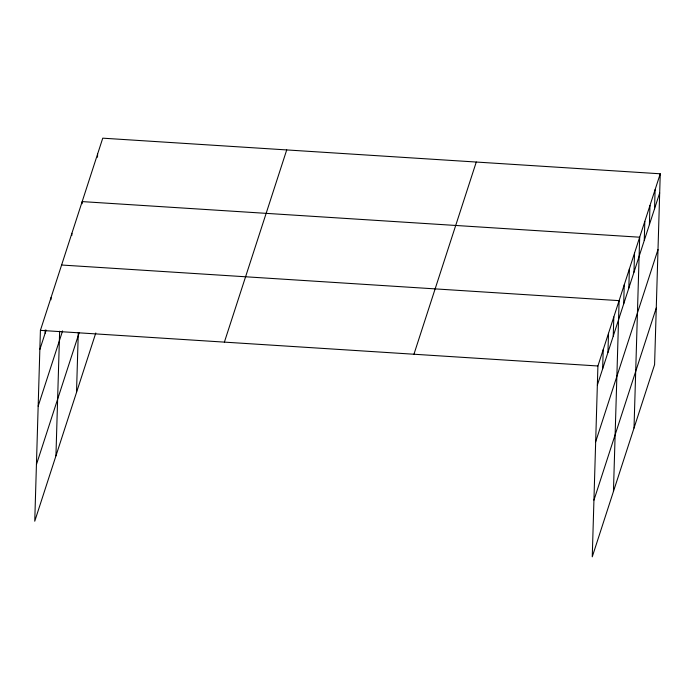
<?xml version="1.0" encoding="UTF-8"?>
<svg xmlns="http://www.w3.org/2000/svg" width="695" height="695" viewBox="0 0 695 695"><rect width="100%" height="100%" fill="white"/><g stroke="black" fill="none" stroke-linecap="round" stroke-linejoin="round"><path stroke-width="1.04" d="M660.25 173.793L597.917 365.987L592.253 556.825L654.586 364.632L660.25 173.793L102.747 138.175L40.414 330.368L34.75 521.207L95.797 332.983M45.14 333.166L45.236 329.977M50.944 299.823L51.013 297.695M55.939 455.859L59.64 331.202M71.828 235.44L71.889 233.311M76.511 392.44L78.292 332.531M82.114 203.731L82.175 201.602L639.678 237.212L634.014 428.051M97.508 157.226L97.604 154.029M602.652 368.784L603.217 349.646M607.943 352.443L608.516 333.313M613.242 336.111L613.815 316.972M613.45 491.478L619.115 300.64L61.603 265.021M623.684 303.915L624.249 284.785M628.827 288.06L629.392 268.93M633.97 272.205L634.535 253.067M644.256 240.496L644.821 221.358M649.399 224.641L649.964 205.503M654.542 208.787L655.107 189.648M39.85 349.507L46.139 330.108M38.164 406.167L62.567 330.916M36.435 464.547L79.16 332.801M224.389 342.122L286.722 149.929M413.942 354.233L476.275 162.039M597.353 385.117L659.685 192.932M595.667 441.777L658 249.592M593.938 500.157L656.271 307.972M40.414 330.368L597.917 365.987"/></g></svg>
